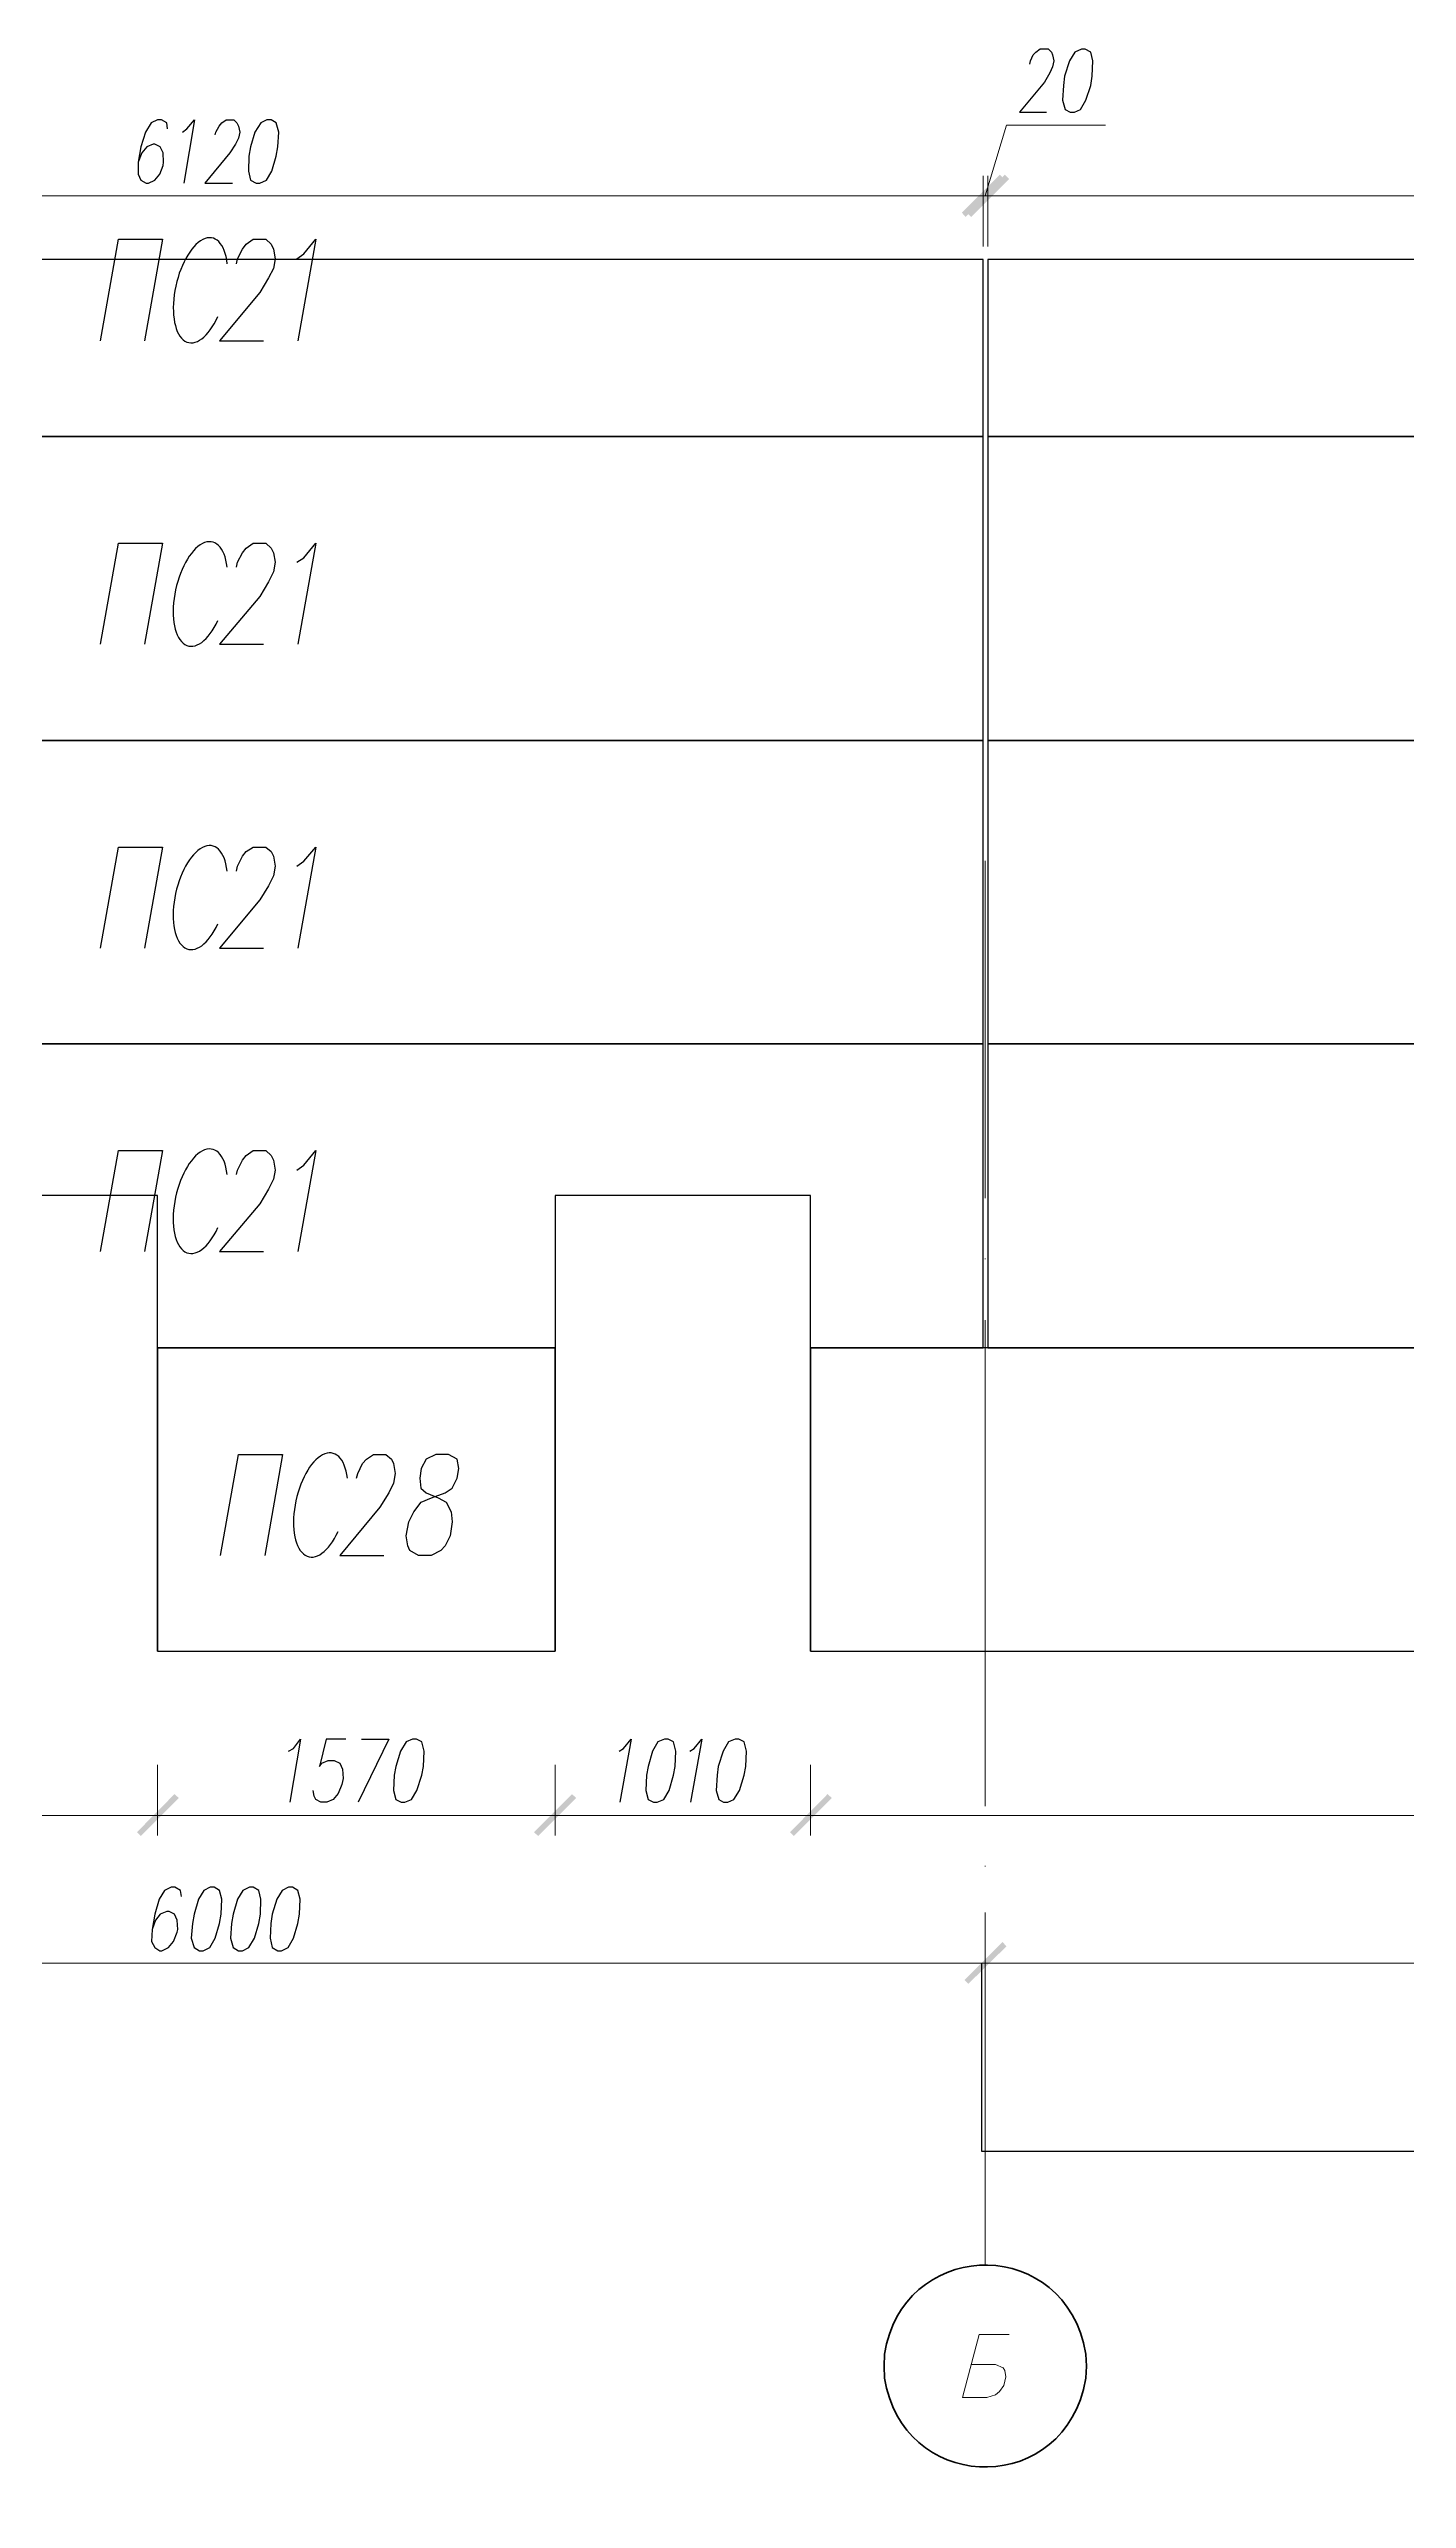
# Model space of a CAD drawing. Header units: millimetres. Extents: x 148937 to 2048786, y 870 to 351006.
# Drawn here: x 581826 to 587192, y 283471 to 293153 of the extents above; entities that cross this region are included whole.
import ezdxf

# ---------------------------------------------------------------- set-up
doc = ezdxf.new("R2010")
doc.units = ezdxf.units.MM
doc.layers.get('Defpoints').update_dxf_attribs({"color": 4})
doc.layers.add('PDF _Геометрия', color=7, linetype='Continuous')
doc.layers.add('PDF _Сплошная заливка', color=7, linetype='Continuous', true_color=0x007eff)
doc.dimstyles.get("Standard").update_dxf_attribs({"dimtxt": 0.18, "dimasz": 0.18, "dimexe": 0.18, "dimexo": 0.0625, "dimgap": 0.09, "dimtad": 0, "dimtih": 1, "dimtoh": 1, "dimdec": 4, "dimzin": 0, "dimdsep": 46, "dimtxsty": 'Standard', "dimcen": 0.09, "dimadec": 0, "dimazin": 0, "dimtfac": 1, "dimtdec": 4, "dimtofl": 0, "dimtmove": 0, "dimatfit": 3, "dimfxl": 1, "dimtolj": 1, "dimtzin": 0, "dimarcsym": 0})

# ---------------------------------------------------------------- blocks, each defined once
blk = doc.blocks.new('*D374')
at = {"color": 0, "lineweight": -2, "transparency": 16777216}
for p, q in [((585510.0742989985, 285588.0532281147), (585510.0742989985, 284844.892277044)), ((591510.1547076908, 285588.0532281147), (591510.1547076908, 284844.892277044)), ((585510.2542989985, 284845.0722770439), (588509.3795033447, 284845.0722770439)), ((591509.9747076908, 284845.0722770439), (588510.8495033446, 284845.0722770439))]:
    blk.add_line(p, q, dxfattribs=at)
at = {"color": 0, "transparency": 16777216}
for points in [[(585510.2542989985, 284845.102277044), (585510.2542989985, 284845.0422770439), (585510.0742989985, 284845.0722770439)], [(591509.9747076908, 284845.102277044), (591509.9747076908, 284845.0422770439), (591510.1547076908, 284845.0722770439)]]:
    blk.add_solid(points, dxfattribs=at)
at = {"layer": 'Defpoints', "color": 0, "transparency": 16777216}
for p in [(585510.0742989985, 285588.1157281147), (591510.1547076908, 285588.1157281147), (591510.1547076908, 284845.0722770439)]:
    blk.add_point(p, dxfattribs=at)
at = {"color": 0, "transparency": 16777216, "insert": (588510.1145033446, 284845.0722770439), "char_height": 0.18, "attachment_point": 5}
blk.add_mtext('\\A1;6000.0804', dxfattribs=at)

msp = doc.modelspace()

# ---------------------------------------------------------------- linework, layer by layer
at = {"layer": 'PDF _Геометрия', "lineweight": 25}
for points in [[(585701.299297711, 293093.1644500839), (585703.4478948322, 293106.0560319172), (585714.190879604, 293129.6905984925), (585724.9338644949, 293140.4335834431), (585742.1226400343, 293153.3251652466), (585774.3515947071, 293153.3251652466), (585787.2431764809, 293140.4335834431), (585791.5403703657, 293129.6905984925), (585795.8375642506, 293106.0560319172), (585791.5403703657, 293082.4214653121), (585780.7973854748, 293058.786898707), (585759.3114159313, 293022.2607502984), (585660.4759555069, 292904.0879171537), (585767.905803701, 292904.0879171537)], [(582293.6276567188, 292837.4808865534), (582291.479059836, 292861.1154533075), (582269.9930900541, 292874.0070349621), (582254.9529113976, 292874.0070349621), (582229.16974785, 292861.1154533075), (582207.6837780682, 292824.5893047499), (582188.3464055267, 292766.5771867679), (582177.6034206358, 292706.4164717542), (582177.6034206358, 292659.147338395), (582188.3464055267, 292635.5127717899), (582209.8323750702, 292622.6211899864), (582218.4267630783, 292622.6211899864), (582244.2099265066, 292635.5127717899), (582263.5472994057, 292659.147338395), (582276.4388810602, 292693.5248899506), (582278.5874780623, 292706.4164717542), (582276.4388810602, 292742.9426201629), (582265.6958961693, 292766.5771867679), (582244.2099265066, 292777.3201715397), (582237.764135739, 292777.3201715397), (582211.9809720722, 292766.5771867679), (582192.6435994116, 292742.9426201629), (582177.6034206358, 292706.4164717542)], [(582353.7859239784, 292824.5898294197), (582370.974699637, 292837.4814112233), (582401.0550571886, 292874.007559632), (582358.0831178633, 292622.6217145072)], [(582482.7008676735, 292813.8472816693), (582484.8494645563, 292824.590266441), (582497.7410463301, 292848.2248331951), (582508.4840311018, 292861.1164148496), (582525.6728068796, 292874.0079966532), (582555.7531645504, 292874.0079966532), (582568.6447463242, 292861.1164148496), (582575.0905370918, 292848.2248331951), (582579.3877310959, 292824.590266441), (582575.0905370918, 292800.9556998359), (582562.1989553181, 292777.3211332606), (582540.7129856554, 292742.943581854), (582441.877525231, 292622.6221516775), (582551.4559704271, 292622.6221516775)], [(582029.3500551191, 291999.52938125), (582100.253754994, 292401.3170138942), (582274.2901091782, 292401.3170138942), (582203.3864093033, 291999.52938125)], [(582566.4992966858, 292304.6286641108), (582570.7964905706, 292323.966036831), (582590.1338633505, 292362.6407822417), (582605.1740420071, 292381.978154962), (582633.1058026758, 292401.3155276822), (582682.523532888, 292401.3155276822), (582704.0095024315, 292381.978154962), (582712.6038903204, 292362.6407822417), (582719.0496813265, 292323.966036831), (582712.6038903204, 292285.2912913905), (582693.2665176598, 292248.7651429819), (582658.8889661041, 292190.753025), (582499.8927906958, 291999.527894889), (582673.9291448799, 291999.527894889)], [(582804.9904126135, 292323.9674356924), (582832.9221730438, 292343.3048084127), (582880.191306254, 292401.3169263946), (582809.2876064983, 291999.5292937504)], [(582029.3500551191, 290800.6107878434), (582100.253754994, 291200.2498236047), (582274.2901091782, 291200.2498236047), (582203.3864093033, 290800.6107878434)], [(582566.4992966858, 291105.7122564362), (582570.7964905706, 291125.0496291565), (582590.1338633505, 291161.5757775651), (582605.1740420071, 291180.9131502556), (582633.1058026758, 291200.2505229758), (582682.523532888, 291200.2505229758), (582704.0095024315, 291180.9131502556), (582712.6038903204, 291161.5757775651), (582719.0496813265, 291125.0496291565), (582712.6038903204, 291086.374883716), (582693.2665176598, 291047.7001383053), (582658.8889661041, 290989.6880202936), (582499.8927906958, 290800.6114872145), (582673.9291448799, 290800.6114872145)], [(582804.9904126135, 291125.0510280179), (582832.9221730438, 291142.2398037063), (582880.191306254, 291200.251921718), (582809.2876064983, 290800.6128860759)], [(582029.3500551191, 289599.5458706366), (582100.253754994, 289999.1849062787), (582274.2901091782, 289999.1849062787), (582203.3864093033, 289599.5458706366)], [(582566.4992966858, 289904.6473392295), (582570.7964905706, 289923.9847119497), (582590.1338633505, 289962.6594572114), (582605.1740420071, 289981.9968299316), (582633.1058026758, 289999.18560562), (582682.523532888, 289999.18560562), (582704.0095024315, 289981.9968299316), (582712.6038903204, 289962.6594572114), (582719.0496813265, 289923.9847119497), (582712.6038903204, 289885.3099665092), (582693.2665176598, 289846.6352210985), (582658.8889661041, 289790.7716999697), (582499.8927906958, 289599.5465700077), (582673.9291448799, 289599.5465700077)], [(582804.9904126135, 289923.983925079), (582832.9221730438, 289943.3212977992), (582880.191306254, 289999.1848189281), (582809.2876064983, 289599.545783137)], [(582029.3500551191, 288400.629462813), (582100.253754994, 288800.2684985744), (582274.2901091782, 288800.2684985744), (582203.3864093033, 288400.629462813)], [(582566.4992966858, 288705.729838674), (582570.7964905706, 288722.9186143922), (582590.1338633505, 288761.5933598028), (582605.1740420071, 288780.9307325231), (582633.1058026758, 288800.2681050943), (582682.523532888, 288800.2681050943), (582704.0095024315, 288780.9307325231), (582712.6038903204, 288761.5933598028), (582719.0496813265, 288722.9186143922), (582712.6038903204, 288686.3924659835), (582693.2665176598, 288647.717720543), (582658.8889661041, 288589.7056024121), (582499.8927906958, 288400.6290694522), (582673.9291448799, 288400.6290694522)], [(582804.9904126135, 288722.9190077232), (582832.9221730438, 288742.2563804435), (582880.191306254, 288800.2684985744), (582809.2876064983, 288400.629462813)], [(582504.185962936, 287199.5634527253), (582575.0896628109, 287599.2024885165), (582749.1260171143, 287599.2024885165), (582678.2223172394, 287199.5634527253)], [(583041.3352045027, 287504.663828616), (583045.6323985067, 287524.0012013363), (583064.9697711674, 287562.6759465979), (583080.0099499432, 287579.8647223162), (583107.9417104927, 287599.2020951556), (583157.3594407049, 287599.2020951556), (583178.8454103676, 287579.8647223162), (583187.4397982565, 287562.6759465979), (583193.8855891434, 287524.0012013363), (583187.4397982565, 287485.3264558958), (583168.1024255959, 287446.6517104851), (583133.7248740402, 287390.7881893562), (582974.7286985127, 287199.5630593942), (583148.765052816, 287199.5630593942)], [(582772.760583779, 286426.0683264183), (582792.0979564396, 286436.8113112198), (582820.0297171084, 286473.3374596285), (582777.0577776638, 286224.1002115356)], [(582998.3650138584, 286473.3377219783), (582921.0155229775, 286473.3377219783), (582895.2323593107, 286365.9078736054), (582903.8267471996, 286378.7994554089), (582929.6099108664, 286389.5424402105), (582953.244477531, 286389.5424402105), (582974.7304471937, 286378.7994554089), (582985.4734319655, 286355.1648888336), (582987.6220289675, 286318.6387403952), (582983.3248349634, 286295.0041736709), (582968.2846561876, 286258.4780252622), (582948.9472836462, 286234.8434586572), (582923.1641199795, 286224.1004738556), (582899.5295533148, 286224.1004738556), (582880.1921806542, 286234.8434586572), (582873.7463897673, 286247.7350404607), (582869.4491957632, 286271.3696070658)], [(583060.6739762035, 286473.3377219783), (583168.1038243977, 286473.3377219783), (583047.7823943106, 286224.1004738556)], [(584079.1112110821, 286426.0683264183), (584096.2999867407, 286436.8113112198), (584126.3803444115, 286473.3374596285), (584081.2598080841, 286224.1002115356)], [(584358.4261939732, 286426.0683264183), (584375.6149696318, 286436.8113112198), (584405.6953271833, 286473.3374596285), (584360.5747909752, 286224.1002115356)], [(582349.4889048544, 285852.3922370123), (582345.1917108503, 285876.0268036174), (582323.7057413069, 285888.9183854209), (582308.6655624119, 285888.9183854209), (582282.8823988644, 285876.0268036174), (582261.3964292017, 285841.6492522405), (582244.2076534239, 285781.4885372268), (582233.4646686522, 285721.327822064), (582231.3160716501, 285674.0586888539), (582244.2076534239, 285650.4241220998), (582263.5450260845, 285637.5325404452), (582272.1394140926, 285637.5325404452), (582297.9225776402, 285650.4241220998), (582317.2599501816, 285674.0586888539), (582332.3001290766, 285710.5848372625), (582334.4487260786, 285721.327822064), (582332.3001290766, 285757.8539704727), (582321.5571443049, 285781.4885372268), (582300.0711746422, 285792.2315219985), (582291.4767867533, 285792.2315219985), (582265.6936232058, 285781.4885372268), (582246.3562504259, 285757.8539704727), (582233.4646686522, 285721.327822064)]]:
    msp.add_lwpolyline(points, dxfattribs=at)
for points in [[(585905.4186322895, 293153.3249029266), (585879.6354688612, 293140.4333210932), (585858.1494990793, 293106.0557697164), (585838.8121264187, 293045.8950545536), (585834.5149325338, 293009.368906145), (585830.217738649, 292951.3567881631), (585840.9607234207, 292914.8306397544), (585860.2980960814, 292904.0876548039), (585877.4868718592, 292904.0876548039), (585901.1214384047, 292914.8306397544), (585922.6074081865, 292951.3567881631), (585941.9447808472, 293009.368906145), (585948.390571734, 293045.8950545536), (585950.5391686169, 293106.0557697164), (585941.9447808472, 293140.4333210932), (585920.4588110653, 293153.3249029266)], [(582686.820202252, 292874.0077344822), (582663.1856354681, 292861.1161526786), (582639.5510689226, 292824.59000427), (582622.3622931448, 292766.5778861092), (582615.9165022579, 292730.0517377006), (582613.7679052559, 292669.8910227166), (582622.3622931448, 292635.513471161), (582643.8482629267, 292622.6218895065), (582658.8884415833, 292622.6218895065), (582684.67160525, 292635.513471161), (582706.1575749126, 292669.8910227166), (582723.3463506905, 292730.0517377006), (582729.7921415773, 292766.5778861092), (582734.0893354622, 292824.59000427), (582723.3463506905, 292861.1161526786), (582704.0089779106, 292874.0077344822)], [(583355.030711433, 287599.2026196765), (583316.3559659926, 287579.865246986), (583297.0185932127, 287543.3390985774), (583290.5728023258, 287504.6643531369), (583294.8699962107, 287465.9896076964), (583316.3559659926, 287446.652235006), (583363.6250992027, 287427.3148622857), (583395.8540536371, 287410.1260865973), (583415.191426417, 287371.4513413059), (583419.4886203018, 287332.7765958952), (583410.8942324129, 287276.9130747663), (583391.5568597523, 287238.2383293258), (583374.3680839745, 287218.9009566354), (583335.693338534, 287199.5635839151), (583286.2756083218, 287199.5635839151), (583251.8980568853, 287218.9009566354), (583243.3036691156, 287238.2383293258), (583236.8578781096, 287276.9130747663), (583247.6008630005, 287332.7765958952), (583266.9382357803, 287371.4513413059), (583297.0185932127, 287410.1260865973), (583337.841935536, 287427.3148622857), (583391.5568597523, 287446.652235006), (583419.4886203018, 287465.9896076964), (583438.8259929625, 287504.6643531369), (583445.2717839686, 287543.3390985774), (583438.8259929625, 287579.865246986), (583404.4484416452, 287599.2026196765)], [(583262.6426154581, 286473.3377219783), (583236.8594517914, 286462.5947371768), (583215.3734822479, 286426.0685887681), (583196.0361094681, 286365.9078736054), (583189.5903185812, 286331.5303222286), (583187.4417215792, 286271.3696070658), (583196.0361094681, 286234.8434586572), (583217.52207925, 286224.1004738556), (583232.5622579065, 286224.1004738556), (583258.3454215733, 286234.8434586572), (583279.8313911167, 286271.3696070658), (583299.1687638966, 286331.5303222286), (583305.6145547834, 286365.9078736054), (583307.7631517855, 286426.0685887681), (583299.1687638966, 286462.5947371768), (583277.6827942339, 286473.3377219783)], [(584257.4440598694, 286473.3377219783), (584231.6608963219, 286462.5947371768), (584210.1749266592, 286426.0685887681), (584192.9861508814, 286365.9078736054), (584186.5403601137, 286331.5303222286), (584184.3917631117, 286271.3696070658), (584192.9861508814, 286234.8434586572), (584214.4721205441, 286224.1004738556), (584229.5122992006, 286224.1004738556), (584255.2954628674, 286234.8434586572), (584276.7814326492, 286271.3696070658), (584293.9702083078, 286331.5303222286), (584300.4159991947, 286365.9078736054), (584302.5645961968, 286426.0685887681), (584293.9702083078, 286462.5947371768), (584272.4842387644, 286473.3377219783)], [(584536.7590427605, 286473.3377219783), (584510.9758790937, 286462.5947371768), (584489.4899094311, 286426.0685887681), (584470.1525367704, 286365.9078736054), (584465.8553427664, 286331.5303222286), (584461.5581488815, 286271.3696070658), (584472.3011336533, 286234.8434586572), (584491.6385064331, 286224.1004738556), (584508.8272820917, 286224.1004738556), (584532.4618488756, 286234.8434586572), (584553.9478184191, 286271.3696070658), (584573.2851911989, 286331.5303222286), (584579.7309820858, 286365.9078736054), (584581.8795790878, 286426.0685887681), (584573.2851911989, 286462.5947371768), (584551.799221417, 286473.3377219783)], [(582463.3664673773, 285888.919084792), (582437.5833038298, 285876.0275029885), (582416.0973340479, 285841.6499515818), (582398.9085585085, 285781.4892365681), (582392.4627675024, 285744.9630881594), (582388.1655736176, 285686.9509700285), (582398.9085585085, 285650.4248216199), (582420.394528052, 285637.5332398163), (582435.434706947, 285637.5332398163), (582461.2178703753, 285650.4248216199), (582482.7038401571, 285686.9509700285), (582499.8926158157, 285744.9630881594), (582506.3384067026, 285781.4892365681), (582508.4870037046, 285841.6499515818), (582499.8926158157, 285876.0275029885), (582478.4066461531, 285888.919084792)], [(582618.0635255781, 285888.919084792), (582592.2803619114, 285876.0275029885), (582570.7943923679, 285841.6499515818), (582553.6056165901, 285781.4892365681), (582547.1598258225, 285744.9630881594), (582542.8626316992, 285686.9509700285), (582553.6056165901, 285650.4248216199), (582575.0915862528, 285637.5332398163), (582590.1317649094, 285637.5332398163), (582615.9149285761, 285650.4248216199), (582637.4008982388, 285686.9509700285), (582654.5896740166, 285744.9630881594), (582661.0354649035, 285781.4892365681), (582663.1840619055, 285841.6499515818), (582654.5896740166, 285876.0275029885), (582633.1037043539, 285888.919084792)], [(582772.760583779, 285888.919084792), (582746.9774202314, 285876.0275029885), (582725.4914505688, 285841.6499515818), (582708.302674791, 285781.4892365681), (582701.8568839041, 285744.9630881594), (582699.708286902, 285686.9509700285), (582708.302674791, 285650.4248216199), (582729.7886444536, 285637.5332398163), (582744.8288232294, 285637.5332398163), (582770.6119868961, 285650.4248216199), (582792.0979564396, 285686.9509700285), (582809.2867320982, 285744.9630881594), (582815.7325231043, 285781.4892365681), (582817.8811201063, 285841.6499515818), (582809.2867320982, 285876.0275029885), (582787.8007625547, 285888.919084792)]]:
    msp.add_lwpolyline(points, close=True, dxfattribs=at)
at = {"layer": 'PDF _Геометрия', "color": 150, "lineweight": 9, "true_color": 0x007eff}
for points in [[(585525.1171442476, 292573.2032849239), (585608.9124260155, 292852.5208905386), (585999.9570737091, 292852.5208905386)], [(579294.1859423128, 292573.2032849239), (585615.3583600727, 292573.2032849239)], [(585516.5231059996, 292573.2032849239), (585366.1213184801, 292573.2032849239)], [(585434.875372192, 292573.2032849239), (591756.0477899519, 292573.2032849239)], [(585516.5231059996, 292573.2032849239), (585535.8604787794, 292573.2032849239), (585516.5231059996, 292573.2032849239)], [(585535.8575062958, 292573.2032849239), (585686.2592939344, 292573.2032849239)], [(579844.2262410132, 286172.5332724201), (582355.9360586611, 286172.5332724201)], [(582156.1143036095, 286172.5332724201), (583926.558167955, 286172.5332724201)], [(583724.5918374268, 286172.5332724201), (584936.400526425, 286172.5332724201)], [(591756.0483461824, 286172.5332724201), (584736.5819144455, 286172.5332724201)]]:
    msp.add_lwpolyline(points, dxfattribs=at)
for points in [[(585516.5231059996, 292652.7029463695), (585516.5231059996, 292373.3853407549)], [(585535.8575062958, 292652.7029463695), (585535.8575062958, 292373.3853407549)], [(582254.950113794, 286093.0357967066), (582254.950113794, 286372.3534021722)], [(583825.5739715305, 286093.0357967066), (583825.5739715305, 286372.3534021722)], [(584835.4171683994, 286093.0357967066), (584835.4171683994, 286372.3534021722)]]:
    msp.add_lwpolyline(points, close=True, dxfattribs=at)
at = {"layer": 'PDF _Геометрия', "color": 152, "lineweight": 30, "true_color": 0x2776bb}
for points in [[(579395.1680762974, 292321.8189778076), (579395.1680762974, 291621.3764025616), (585516.5209046808, 291621.3764025616), (585516.5209046808, 292321.8189778076)], [(585535.8575062958, 292321.8189778076), (585535.8575062958, 291621.3764025616), (591657.2103344408, 291621.3764025616), (591657.2103344408, 292321.8189778076)], [(579395.1680762974, 291621.3761324035), (579395.1680762974, 290420.3103924738), (585516.5209046808, 290420.3103924738), (585516.5209046808, 291621.3761324035)], [(585535.8575062958, 291621.3761324035), (585535.8575062958, 290420.3103924738), (591657.2103344408, 290420.3103924738), (591657.2103344408, 291621.3761324035)], [(579395.1680762974, 290420.309999113), (579395.1680762974, 289221.3928919183), (585516.5209046808, 289221.3928919183), (585516.5209046808, 290420.309999113)], [(585535.8575062958, 290420.309999113), (585535.8575062958, 289221.3928919183), (591657.2103344408, 289221.3928919183), (591657.2103344408, 290420.309999113)], [(585535.8575062958, 289221.393714671), (585535.8575062958, 288020.3279747413), (591657.2103344408, 288020.3279747413), (591657.2103344408, 289221.393714671)], [(582254.950113794, 288020.3275813805), (582254.950113794, 286821.4104741858), (583825.574531695, 286821.4104741858), (583825.574531695, 288020.3275813805)], [(584835.4171683994, 288020.3275813805), (584835.4171683994, 286821.4104741858), (591657.212535998, 286821.4104741858), (591657.212535998, 288020.3275813805)]]:
    msp.add_lwpolyline(points, close=True, dxfattribs=at)
at = {"layer": 'PDF _Геометрия', "color": 252, "lineweight": 5, "true_color": 0x989898}
for points in [[(585525.1171442476, 289945.4701133417), (585525.1171442476, 288611.1914688693)], [(585525.1171442476, 288370.5481436001), (585525.1171442476, 288372.6967406319)], [(585525.1171442476, 288129.9063326167), (585525.1171442476, 286209.0606805729)], [(585525.1171442476, 285970.5657258676), (585525.1171442476, 285972.7143228697)], [(585525.1171442476, 285729.9228220033), (585525.1171442476, 284395.6441775607)]]:
    msp.add_lwpolyline(points, dxfattribs=at)
at = {"layer": 'PDF _Геометрия', "color": 152, "lineweight": 30, "true_color": 0x2776bb}
for points in [[(584835.4171683994, 288020.3279747413), (585516.5224065987, 288020.3279747413), (585516.5224065987, 289221.393714671), (579395.169721624, 289221.393714671), (579395.169721624, 288020.3279747413), (579945.2105449644, 288020.3279747413)], [(582254.950113794, 286821.4104741858), (582254.950113794, 288621.9346960532), (579945.2083751169, 288621.9346960532), (579945.2083751169, 286821.4104741858)], [(584835.4171683994, 286821.4104741858), (584835.4171683994, 288621.9346960532), (583825.5765583721, 288621.9346960532), (583825.5765583721, 286821.4104741858)], [(582254.950113794, 288020.3279747413), (583825.574531695, 288020.3279747413)]]:
    msp.add_lwpolyline(points, dxfattribs=at)
at = {"layer": 'PDF _Геометрия', "color": 222, "lineweight": 9, "true_color": 0xdd00a5}
msp.add_lwpolyline([(585525.1171442476, 285508.6171595501), (585525.1171442476, 285787.9347651349)], close=True, dxfattribs=at)
for points in [[(585626.0992782322, 285588.1157281147), (579425.2482906786, 285588.1157281147)], [(591627.1290310827, 285588.1157281147), (585426.2780435291, 285588.1157281147)]]:
    msp.add_lwpolyline(points, dxfattribs=at)
at = {"layer": 'PDF _Геометрия', "color": 252, "lineweight": 15, "true_color": 0x989898}
msp.add_lwpolyline([(585619.6515640226, 284120.6236068951), (585501.4787308184, 284120.6236068951), (585434.8722249476, 283871.3863587724), (585531.55908837, 283871.3863587724), (585565.9366396872, 283882.1293435739), (585580.9768185822, 283895.0209253775), (585598.16559436, 283918.6554919826), (585606.7599821297, 283953.0330435084), (585602.4627882448, 283978.8162071453), (585596.016997358, 283989.5591919171), (585565.9366396872, 284002.4507737504), (585469.2497762648, 284002.4507737504)], dxfattribs=at)
at = {"layer": 'PDF _Геометрия', "color": 5, "lineweight": 35}
for points in [[(585127.6235581842, 284043.2748155342), (585125.4749611822, 283996.0056822049), (585127.6235581842, 283948.7365489947)], [(585914.010047814, 283903.6160126673), (585922.6044355837, 283948.7365489947), (585924.7530325857, 283996.0056822049), (585922.6044355837, 284043.2748155342), (585914.010047814, 284088.3953517424)]]:
    msp.add_lwpolyline(points, dxfattribs=at)
at = {"layer": 'PDF _Геометрия', "lineweight": 25}
for centre, major_axis, ratio, start_param, end_param in [((582424.4311375824, 292199.8540661382), (-47.19739306633917, -206.5949278726276), 0.4662240875485616, 2.205502122004205, 7.437814405199347), ((582424.2588474957, 290999.5040912079), (-47.06795952363983, -205.4935943082591), 0.471717246246086, 2.218077421827119, 7.432379310347243), ((582424.2899606434, 289799.5812998461), (-47.32828210896094, -204.400927366798), 0.4728608090857435, 2.216155928678478, 7.436424393791055), ((582424.2588466612, 288599.5216783928), (-47.06843805493889, -205.4956835238875), 0.4717172462557772, 2.218077392875178, 7.432379297776688), ((582899.4812884537, 287399.0673489915), (-46.51703938795416, -204.8806928338374), 0.4725262149453693, 2.215714136882277, 7.426373918822724)]:
    msp.add_ellipse(centre, major_axis=major_axis, ratio=ratio, start_param=start_param, end_param=end_param, dxfattribs=at)
at = {"layer": 'PDF _Геометрия', "color": 5, "lineweight": 35}
for points in [[(585914.010047814, 284088.3953517424), (585796.3027438131, 284521.3734502839), (585195.948977491, 284486.1006500768), (585127.6235581842, 284043.2748153852)], [(585127.6235581842, 283948.7365489947), (585195.948977491, 283505.9107141839), (585796.3027438131, 283470.637913947), (585914.010047814, 283903.6160126673)]]:
    msp.add_open_spline(points, degree=3, dxfattribs=at)
at = {"layer": 'PDF _Сплошная заливка', "lineweight": 9, "transparency": 33554559}
for points in [[(585432.7246769873, 292506.5973035442), (585447.7648557631, 292489.4085278558), (585583.1264646259, 292656.9990912126)], [(585432.7246769873, 292506.5973035442), (585447.7648557631, 292489.4085278558), (585583.1264646259, 292656.9990912126)], [(585447.7664294449, 292489.4092271971), (585583.1280383078, 292656.9997905837), (585598.1682172028, 292639.8110148953)], [(585447.7664294449, 292489.4092271971), (585583.1280383078, 292656.9997905837), (585598.1682172028, 292639.8110148953)], [(585602.4634876457, 292656.9995282339), (585469.2504756657, 292489.408965026), (585452.0617000071, 292506.5977407144)], [(585602.4634876457, 292656.9995282339), (585469.2504756657, 292489.408965026), (585452.0617000071, 292506.5977407144)], [(585619.6515640226, 292639.8114520656), (585602.4627882448, 292657.000227754), (585469.2497762648, 292489.4096643971)], [(585619.6515640226, 292639.8114520656), (585602.4627882448, 292657.000227754), (585469.2497762648, 292489.4096643971)], [(582173.3023798672, 286105.9272910403), (582188.3425587622, 286090.8871122049), (582321.5555705038, 286256.3290785598)], [(582321.5560952631, 286256.32951573), (582188.343083283, 286090.8875493752), (582173.3029046265, 286105.9277282106)], [(582188.344132444, 286090.8877242254), (582321.5571443049, 286256.3296905803), (582338.7459199635, 286241.2895118939)], [(582338.7485429255, 286241.288856213), (582321.5597670284, 286256.3290348696), (582188.3467551676, 286090.8870685147)], [(583892.1799528805, 286256.32951573), (583758.9669409004, 286090.8875493752), (583741.7781652418, 286105.9277282106)], [(583741.7799138037, 286105.9272910403), (583758.9686894623, 286090.8871122049), (583892.1817014423, 286256.3290785598)], [(583758.9679900614, 286090.8877242254), (583892.1810019222, 286256.3296905803), (583909.3697775808, 286241.2895118939)], [(583909.3724005428, 286241.288856213), (583892.1836248842, 286256.3290348696), (583758.9706129042, 286090.8870685147)], [(584753.7694345919, 286105.9272910403), (584768.8096132484, 286090.8871122049), (584902.0226252285, 286256.3290785598)], [(584902.0231497494, 286256.32951573), (584768.8101378885, 286090.8875493752), (584753.7699591127, 286105.9277282106)], [(584919.2112261263, 286241.288856213), (584902.0224503485, 286256.3290348696), (584768.8094383684, 286090.8870685147)], [(584768.8111869303, 286090.8877242254), (584902.0241987911, 286256.3296905803), (584919.2129746882, 286241.2895118939)]]:
    msp.add_solid(points, dxfattribs=at)
at = {"layer": 'PDF _Сплошная заливка', "color": 222, "lineweight": 9, "true_color": 0xdd00a5, "transparency": 33554559}
for points in [[(585593.8694493977, 285671.9108786928), (585458.5078405348, 285506.4689123379), (585443.4676618782, 285521.5090910243)], [(585443.4694104401, 285521.508654003), (585458.5095890966, 285506.4684751676), (585593.8711980787, 285671.9104415225)], [(585458.506791493, 285506.4690871881), (585593.8684003559, 285671.911053543), (585608.9085791317, 285654.7222778546)], [(585608.9112019745, 285654.7228023754), (585593.8710230795, 285671.9115780639), (585458.5094142166, 285506.469611709)]]:
    msp.add_solid(points, dxfattribs=at)

# ---------------------------------------------------------------- dimensions: what is measured, and where the dimension line sits
dim = msp.add_linear_dim(base=(591510.1547076908, 284845.0722770439), p1=(585510.0742989985, 285588.1157281147), p2=(591510.1547076908, 285588.1157281147), dimstyle='Standard')
dim.commit()
dim.dimension.update_dxf_attribs({"geometry": '*D374', "text_midpoint": (588510.1145033446, 284845.0722770439)})

doc.saveas('drawing.dxf')
